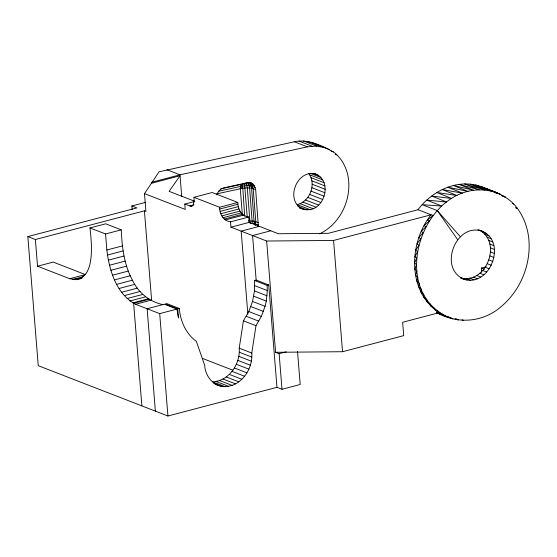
<?xml version="1.0" encoding="UTF-8"?>
<svg xmlns="http://www.w3.org/2000/svg" width="557" height="557" viewBox="0 0 557 557"><rect width="100%" height="100%" fill="white"/><g stroke="black" fill="none" stroke-linecap="round" stroke-linejoin="round"><path stroke-width="0.84" d="M257.87 226.421L258.246 224.903L252.279 223.336L249.585 187.918L248.652 183.838L247.823 182.431L249.237 182.619L250.378 184.061L251.576 188.182L254.208 223.594L254.688 224.903M258.246 224.903L255.663 189.589L254.305 185.502L250.378 184.061L246.667 183.768L240.742 184.499L240.276 188.726L242.386 214.974M255.357 225.446L255.802 221.637L253.15 188.614L251.792 184.527L249.341 182.341M254.591 280.491L267.158 285.365L267.332 290.559L266.295 301.086L265.083 306.315L261.344 316.418L255.99 325.692L251.778 353.041C253.122 368.637 241.641 386.085 225.105 386.649L212.537 381.768C229.073 381.204 240.554 363.756 239.211 348.167L243.423 320.811L248.777 311.537L252.516 301.441L254.479 290.942L254.591 280.491L256.157 280.074L268.725 284.954L276.961 387.324L281.988 389.28L300.188 384.49L297.529 351.425M244.725 216.2L242.497 184.13M250.378 184.061L250.455 183.016L249.237 182.619M314.566 173.638C331.7 179.152 326.36 206.591 310.179 209.697L297.111 204.621C309.901 201.662 316.648 184.214 308.794 173.603M460.59 277.804C485.962 284.731 502.525 242.678 479.486 230.18C509.892 239.371 489.116 291.986 460.576 277.901M216.854 194.734C217.919 191.531 220.426 188.684 223.782 187.862L247.399 182.682L251.298 182.981L254.305 185.502M218.414 191.281L242.386 186.038L247.043 185.634L251.179 185.961L251.792 184.527M216.666 193.913L242.476 188.259L247.294 187.841L251.576 188.182L252.711 186.435L255.224 187.41M483.511 231.74C456.844 220.565 437.475 267.854 463.793 279.148M276.961 387.324L167.935 416.002L38.238 365.677L27.85 236.593L35.39 239.517L144.423 210.845L145.927 211.43L144.493 193.627L159.065 171.807L294.326 141.77C308.084 138.777 321.577 145.53 333.351 151.922C341.169 157.596 346.092 166.543 347.965 175.921C352.247 198.522 340.64 223.719 319.697 233.822M151.817 183.19L180.057 175.761L169.126 191.336L194.644 201.237M144.493 193.627L185.216 209.425L184.785 204.085L191.086 206.236L193.154 204.809L194.135 201.321L193.982 197.303L219.618 207.253C219.576 213.895 223.246 220.997 230.528 221.832L230.96 227.179L249.16 222.389L278.416 233.745L328.352 233.306L418.022 209.724C432.016 190.814 457.687 178.226 480.921 186.588C494.233 191.434 508.861 196.217 517.383 208.415C523.371 216.457 526.985 226.072 528.468 235.959C532.046 261.915 521.54 289.299 501.585 306.259C483.26 322.503 457.854 324.432 436.611 312.644L452.897 318.785L448.19 316.766M460.381 236.746L437.266 210.595L422.227 204.698L441.792 206.055L426.794 200.123L446.617 202.003L431.668 196.05L451.713 198.473L436.813 192.506L457.012 195.514L442.167 189.54L462.47 193.147L447.682 187.18L468.033 191.392L453.301 185.446L473.645 190.271L458.961 184.36L479.25 189.791L464.615 183.928L484.785 189.965L470.192 184.158L490.209 190.786L475.65 185.049L495.458 192.249C427.713 172.294 383.717 286.792 447.751 317.01L436.911 312.742M35.39 239.517L37.542 266.225L69.716 278.709C96.556 284.648 91.654 242.706 89.976 227.931L105.663 223.803L121.245 229.853C122.025 247.078 124.072 264.812 132.434 280.206C138.352 292.683 149.241 301.588 162.818 304.623M151.741 182.236L179.981 174.814L307.394 146.846L316.599 146.066L325.406 147.793M132.134 209.432L131.849 205.965L145.816 202.295M27.85 236.593L136.876 207.914L131.849 205.965M193.982 197.303L212.175 192.513L237.811 202.463C237.776 209.112 241.446 216.213 248.728 217.049L249.16 222.389M184.785 204.085L194.713 201.474M189.812 206.034L193.947 204.948M191.086 206.236L192.743 205.798M89.976 227.931L105.558 233.975L121.245 229.853M219.618 207.253L237.811 202.463M219.757 209.035L237.957 204.245M220.119 211.402L238.312 206.619M220.795 213.742L238.988 208.959M221.742 215.9L239.935 211.11M37.542 266.225L53.228 262.103L85.402 274.587L69.716 278.709M222.891 217.717L241.09 212.927M225.105 386.649C213.735 386.906 205.171 376.191 204.711 365.42L196.363 341.371C185.954 333.775 180.301 321.097 179.305 308.474L166.738 303.593L165.171 304.011L177.739 308.884L178.47 318.026L176.952 309.093L159.699 313.633L135.567 304.268C116.322 294.012 109.249 270.284 106.847 250.002L122.54 245.874M224.179 219.075L242.379 214.292M225.501 219.883L243.701 215.099M230.528 221.832L248.728 217.049M107.41 255.043L123.097 250.922M108.274 260.154L123.967 256.025M109.444 265.25L125.13 261.122M259.367 226.351L241.167 231.141L247.844 314.085M72.501 279.523L83.237 276.697M110.892 270.277L126.578 266.155M75.216 279.767L81.823 278.027M80.264 278.535L81.914 278.103M77.813 279.433L81.113 278.563M270.772 230.779L252.579 235.562L256.157 280.074M112.605 275.179L128.298 271.05M114.568 279.879L130.254 275.757M116.747 284.335L132.434 280.206M119.114 288.47L134.801 284.349M121.642 292.251L137.335 288.129M230.96 227.179L266.65 241.028L333.58 240.443L431.09 214.793C407.891 243.367 406.944 295.934 442.857 314.621L438.004 312.895M124.308 295.628L139.995 291.499M127.066 298.545L142.752 294.423M129.885 300.982L145.572 296.853M132.726 302.897L148.42 298.768M149.318 299.206L133.631 303.328L141.882 405.893M135.567 304.268L151.253 300.139M177.739 308.884L179.305 308.474M267.158 285.365L268.725 284.954M481.673 272.255L481.332 268.07L486.205 266.789M266.65 241.028L275.604 352.303L279.127 353.667L286.201 351.808M418.022 209.724L433.102 215.573L427.4 220.05L429.329 220.955L424.114 225.627L425.987 226.664L421.28 231.475L423.118 232.666L418.92 237.547L420.737 238.883L417.047 243.771L418.878 245.268L415.689 250.1L417.555 251.75L414.854 256.471L416.775 258.26L414.547 262.813L416.559 264.742L414.784 269.08L416.908 271.134L415.543 275.207L417.806 277.358L416.838 281.139L419.254 283.367L418.641 286.813L421.231 289.09L420.939 292.174L423.724 294.479L423.717 297.18L426.704 299.471L426.941 301.783L430.143 304.031L430.575 305.932L434.007 308.098L434.599 309.588L438.262 311.642L438.965 312.721L402.641 322.273L403.714 335.627L342.534 351.718L275.604 352.303M220.502 188.941L240.742 184.499L242.386 186.038M299.255 207.712L304.282 209.62L310.179 209.697M248.338 220.941L254.236 221.199L258.316 222.612M250.803 223.287L252.279 223.336M316.098 174.23C297.556 168.437 284.85 199.162 301.567 208.61M437.336 312.728L440.378 313.528M251.576 188.182L255.663 189.589M251.179 185.961L252.711 186.435M462.094 319.857L463.723 320.428M515.761 207.845L517.383 208.415L515.866 207.615M454.978 318.75L458.237 319.927L455.911 318.834M501.203 195.5L505.234 197.018L501.377 195.368M485.962 188.76L500.478 194.33L480.921 186.588L488.273 189.749M312.338 142.717L329.514 149.568M308.014 141.548L321.083 146.623M331.039 151.031L333.351 151.922M303.523 140.998L316.599 146.066M335.314 154.226L336.853 154.825M298.942 141.074L312.011 146.143M294.326 141.77L307.394 146.846M477.927 229.623L480.343 230.563M482.376 231.963L486.4 233.529M484.917 234.309L488.935 235.869M487.041 237.15L491.058 238.709M488.691 240.415L492.715 241.982M313.306 173.464L318.688 175.552M310.179 173.29L320.943 177.467M489.826 244.022L493.85 245.588M309.713 174.814L322.782 179.89M311.078 177.669L324.146 182.738M490.425 247.879L494.449 249.439M311.906 180.844L324.975 185.913M490.459 251.875L494.484 253.442M312.178 184.228L325.253 189.296M489.937 255.921L493.962 257.48M311.885 187.695L324.954 192.771M488.872 259.903L492.889 261.463M311.029 191.135L324.097 196.203M309.643 194.407L322.712 199.476M487.284 263.726L491.302 265.285M307.784 197.394L320.853 202.47M485.217 267.276L489.241 268.836M481.332 268.07L484.493 269.296M305.514 199.998L318.583 205.067M482.731 270.479L486.748 272.039M302.911 202.114L315.979 207.19M250.037 182.494L251.298 182.981M250.455 183.016L252.969 183.991M479.883 273.236L483.901 274.796M300.077 203.674L313.145 208.75M476.75 275.485L480.768 277.045M297.967 206.41L307.192 209.989M299.673 207.831L304.282 209.62M473.408 277.17L477.433 278.73M469.955 278.242L473.972 279.802M466.467 278.674L470.491 280.234M463.048 278.451L467.065 280.011M166.912 169.739L179.981 174.814M436.66 311.823L438.965 312.721M254.765 285.678L267.332 290.559M254.479 290.942L267.047 295.816M253.727 296.213L266.295 301.086M252.516 301.441L265.083 306.315M250.859 306.566L263.426 311.44M248.777 311.537L261.344 316.418M246.285 316.306L258.852 321.18M243.423 320.811L255.99 325.692M176.952 309.093L164.385 304.213L147.125 308.752L155.368 411.129M239.211 348.167L251.778 353.041M239.266 352.219L251.834 357.093M238.793 356.313L251.36 361.194M237.811 360.365L250.378 365.246M236.328 364.285L248.895 369.166M234.386 367.982L246.953 372.863M202.288 358.346L232.868 370.217M232.025 371.38L244.593 376.254M229.303 374.388L241.87 379.268M226.274 376.957L238.842 381.83M223.009 379.018L235.576 383.891M219.576 380.528L232.144 385.402M216.06 381.448L228.628 386.328M213.791 383.307L221.644 386.356M215.197 384.239L218.337 385.458M438.234 312.721L442.857 314.621M489.819 190.41L492.13 191.399M495.215 192.722L497.526 193.718M512.175 203.333L513.721 204.099M316.446 144.5L317.727 145.28M240.339 186.47L242.476 188.259M437.266 210.595L457.708 239.74M254.236 221.199L255.733 223.928M246.208 182.376L247.294 187.841L250.072 223.26M333.58 240.443L342.534 351.718M279.127 353.667L281.988 389.28M247.19 216.743L244.572 183.873M180.057 175.761L181.728 196.558M159.699 313.633L167.935 416.002M144.423 210.845L151.601 300.07M105.558 233.975L106.847 250.002"/></g></svg>
